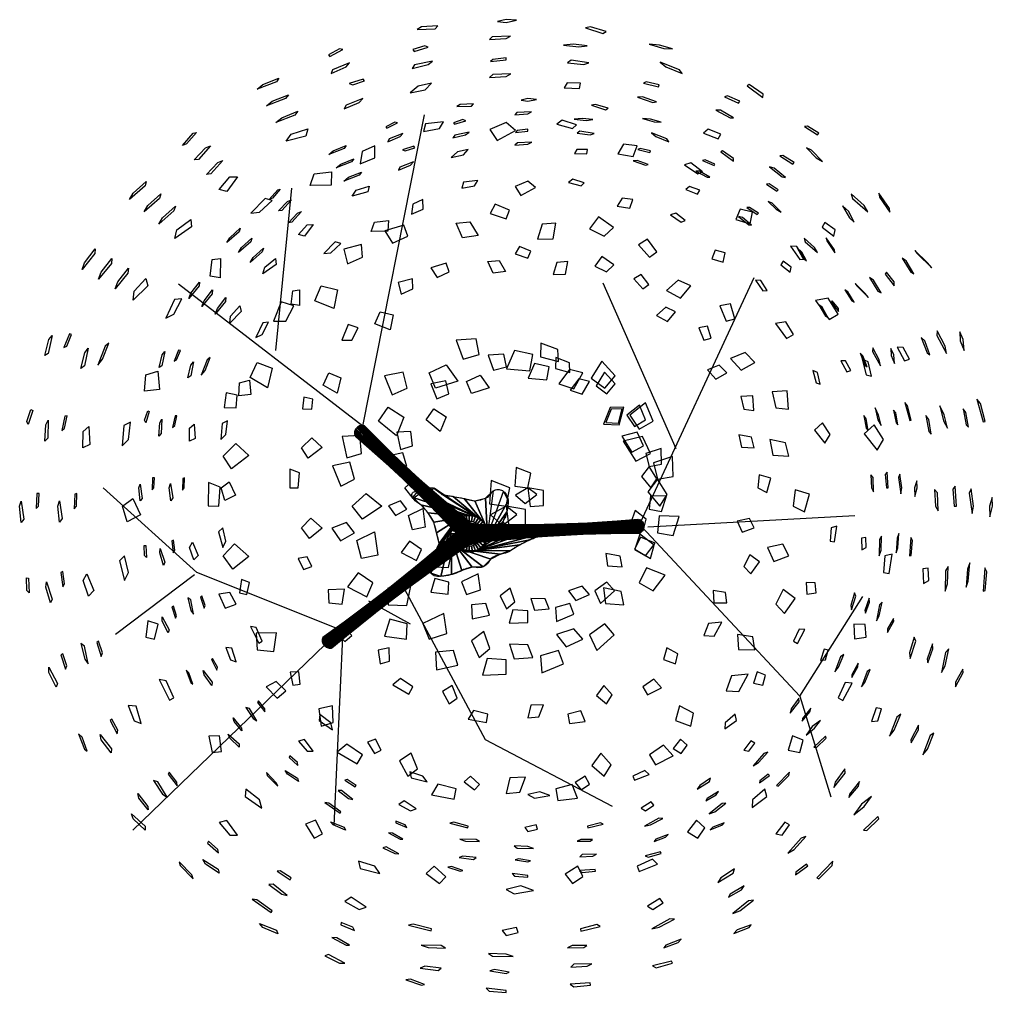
# Model space of a CAD drawing. Extents: x 10.713 to 10.983, y 6.849 to 7.119.
import ezdxf

# ---------------------------------------------------------------- set-up
doc = ezdxf.new("R2010")
doc.units = 0
doc.layers.get('0').update_dxf_attribs({"linetype": 'CONTINUOUS'})
doc.layers.add('3_11_1_ARBUSTOS_REALISTAS_1', color=3, linetype='CONTINUOUS')

# ---------------------------------------------------------------- blocks, each defined once
blk = doc.blocks.new('ARBOL3D-3')
at = {"layer": '3_11_1_ARBUSTOS_REALISTAS_1', "color": 3, "linetype": 'CONTINUOUS'}
for points in [[(0, 894.188567, -1550.773873), (19.725714, 898.41775, -1571.979205), (0, 899.99998, -1599.999964), (-15.971663, 896.283585, -1580.356197)], [(-130.767477, 882.776944, -1551.019933), (-125.840519, 888.25536, -1593.77407), (-156.283357, 886.326958, -1599.999964), (-164.550541, 881.661805, -1566.610023)], [(179.046263, 874.264091, -1551.019933), (185.549818, 877.727, -1593.77407), (156.283356, 886.326958, -1599.999964), (146.919168, 884.770692, -1566.610023)], [(-25.51588, 868.133328, -1348.980002), (-30.442838, 862.654912, -1306.225865), (0, 864.583314, -1299.999971), (8.267184, 869.248467, -1333.389912)], [(-169.809342, 840.791002, -1255.770393), (-143.807076, 849.048815, -1266.36976), (-150.133317, 851.44835, -1299.999971), (-172.175931, 844.226471, -1289.194843)], [(106.578948, 852.467759, -1276.357671), (134.814911, 849.174903, -1269.390363), (150.133317, 851.44835, -1299.999971), (125.081994, 854.16577, -1304.453063)], [(264.753425, 854.470336, -1577.067401), (291.860035, 846.302725, -1569.639233), (307.818122, 845.72334, -1599.999964), (283.705832, 852.776171, -1604.86188)], [(-326.020287, 831.542781, -1556.130003), (-301.669955, 844.215287, -1566.285041), (-307.818122, 845.72334, -1599.999964), (-328.449111, 834.749864, -1589.572677)], [(-28.502815, 821.961598, -960.091853), (0, 825.144787, -965.93246), (0, 829.166646, -999.999964), (-24.510908, 826.227135, -993.265138)], [(-320.896169, 807.051538, -1348.980002), (-323.652266, 800.218392, -1306.225865), (-295.704909, 812.44256, -1299.999971), (-289.531873, 819.653913, -1333.389912)], [(-168.957434, 815.890386, -1049.3815), (-173.540788, 809.468103, -1006.720612), (-143.983277, 816.569741, -999.999964), (-136.117098, 822.725226, -1033.244985)], [(120.282892, 824.473021, -1049.3815), (113.779398, 820.005648, -1006.720612), (143.983277, 816.569741, -999.999964), (153.480367, 819.663613, -1033.244985)], [(320.896169, 807.051538, -1348.980002), (285.439587, 820.882708, -1328.153726), (295.704908, 812.44256, -1299.999971), (325.583808, 800.158065, -1312.701966)], [(-24.299261, 798.210242, -755.788724), (-30.286746, 792.656203, -713.179959), (0, 794.482741, -706.206895), (9.095195, 799.194068, -739.374333)], [(-424.80873, 784.813869, -1551.019933), (-460.265311, 770.982699, -1571.846209), (-449.99999, 779.422846, -1599.999964), (-420.12109, 791.707342, -1587.297969)], [(-263.91567, 789.819126, -1044.229541), (-289.917936, 781.561314, -1033.630175), (-283.591695, 779.161778, -999.999964), (-261.549081, 786.383658, -1010.805092)], [(-177.374089, 764.236431, -682.265947), (-149.272371, 769.882468, -676.343823), (-137.96048, 782.412763, -706.206895), (-162.694995, 776.927705, -709.798705)], [(107.415758, 773.371815, -668.229773), (136.204824, 772.455944, -673.426571), (137.96048, 782.412763, -706.206895), (113.115173, 782.699939, -700.090403)], [(254.343538, 782.139785, -960.091853), (282.216138, 775.382468, -965.93246), (283.591695, 779.161778, -999.999964), (259.553604, 784.782766, -993.265138)], [(475.384046, 755.481588, -1557.044499), (475.502428, 761.565846, -1599.999964), (449.99999, 779.422846, -1599.999964), (446.288175, 777.078123, -1565.565637)], [(-407.814882, 753.756864, -1250.618434), (-442.986406, 740.138351, -1272.059149), (-432.291657, 748.751113, -1299.999971), (-402.580363, 760.889618, -1286.775224)], [(252.419384, 757.150608, -750.615869), (243.305123, 756.208288, -722.81842), (271.729101, 746.569569, -706.206895), (278.138307, 747.864351, -730.94611)], [(404.004971, 756.762767, -1260.091859), (430.280727, 745.268082, -1265.932466), (432.291656, 748.751113, -1299.999971), (409.594833, 758.460877, -1293.265145)], [(-295.837817, 741.761437, -755.788724), (-299.56462, 734.494508, -713.179959), (-271.729101, 746.569569, -706.206895), (-264.793782, 754.107508, -739.374333)], [(-390.474607, 722.887511, -950.418134), (-425.496656, 709.379201, -972.17097), (-414.583323, 718.079379, -999.999964), (-384.960851, 730.14194, -986.509152)], [(397.056849, 731.991524, -1044.229541), (388.12656, 732.539564, -1016.3619), (414.583322, 718.079379, -999.999964), (420.933195, 718.334855, -1024.786998)], [(-149.078146, 706.894251, -478.163), (-152.900039, 692.867717, -437.286924), (-123.166571, 698.512336, -429.985828), (-115.885845, 710.556962, -461.71777)], [(-16.570396, 675.916225, -389.065762), (17.339102, 694.34364, -408.884453), (0, 709.288015, -429.985828), (-29.641962, 696.635578, -417.091329)], [(103.925663, 713.504697, -473.136692), (94.11996, 706.163836, -446.554446), (123.166571, 698.512336, -429.985828), (130.139088, 705.209647, -453.677877)], [(552.043097, 702.241854, -1560.091853), (575.923635, 686.359062, -1565.93246), (578.508836, 689.439984, -1599.999964), (557.84291, 702.943496, -1593.265138)], [(-590.763238, 669.88911, -1556.130003), (-598.653008, 666.656181, -1584.129209), (-578.508836, 689.439984, -1599.999964), (-572.736488, 691.075029, -1575.124478)], [(-370.267947, 684.287159, -658.029722), (-406.609985, 674.684477, -679.691877), (-397.241371, 688.042237, -706.206895), (-366.77984, 697.634502, -692.602419)], [(365.446534, 689.993435, -668.229773), (392.186161, 679.286357, -673.426571), (397.24137, 688.042237, -706.206895), (373.992639, 696.809689, -700.090403)], [(-568.818859, 641.020666, -1250.618434), (-576.672396, 640.262507, -1293.279322), (-555.743442, 662.309243, -1299.999971), (-546.479546, 666.043812, -1266.75495)], [(-269.551113, 632.914566, -405.464696), (-242.582367, 644.185138, -403.942604), (-242.590789, 666.512713, -429.985828), (-265.782055, 655.698448, -429.985828)], [(206.723453, 651.420326, -399.281843), (235.374191, 646.685277, -402.938394), (242.590788, 666.512713, -429.985828), (217.589972, 669.588089, -425.481999)], [(506.512307, 647.980371, -960.091853), (530.392845, 632.097579, -965.93246), (532.978046, 635.178501, -999.999964), (512.312121, 648.682014, -993.265138)], [(585.626368, 637.556089, -1330.842678), (565.134428, 658.366448, -1332.757167), (555.743441, 662.309243, -1299.999971), (573.837407, 644.215278, -1299.999971)], [(-545.741879, 614.168197, -950.418134), (-553.8452, 613.151584, -993.0269), (-532.978046, 635.178501, -999.999964), (-523.522681, 639.117443, -966.832525)], [(341.691157, 634.930428, -473.136692), (329.966088, 631.386023, -446.554446), (354.644007, 614.261439, -429.985828), (363.486645, 618.170111, -453.677877)], [(-323.607729, 593.64582, -389.065762), (-362.187923, 592.64968, -408.884453), (-354.644007, 614.261439, -429.985828), (-322.647097, 618.125089, -417.091329)], [(496.157391, 625.156325, -750.615869), (487.270495, 627.388095, -722.81842), (510.683661, 608.609089, -706.206895), (517.149187, 607.633708, -730.94611)], [(-667.611781, 592.190658, -1551.019933), (-696.19953, 567.066745, -1571.846209), (-689.439984, 578.508836, -1599.999964), (-665.564547, 600.271672, -1587.297969)], [(-516.380497, 581.97805, -658.029722), (-530.438779, 585.68146, -698.905799), (-510.683662, 608.609089, -706.206895), (-496.612347, 608.89207, -674.474952)], [(-641.020666, 568.818859, -1250.618434), (-669.413281, 543.992273, -1272.059149), (-662.309243, 555.743442, -1299.999971), (-638.541373, 577.311766, -1286.775224)], [(641.020666, 568.818859, -1250.618434), (669.413281, 543.992273, -1272.059149), (662.309243, 555.743442, -1299.999971), (638.541372, 577.311766, -1286.775224)], [(709.91962, 543.434791, -1571.585595), (709.115997, 550.408576, -1599.999964), (689.439983, 578.508836, -1599.999964), (691.119961, 571.099448, -1575.565115)], [(-445.686828, 568.583351, -478.163), (-472.174014, 541.911564, -456.500845), (-455.921547, 543.346142, -429.985828), (-432.383637, 564.930469, -443.590304)], [(-19.8065, 558.349865, -238.723439), (-29.292932, 540.807774, -217.300589), (0, 531.49106, -202.07255), (6.685581, 547.044579, -221.260417)], [(-614.168196, 545.741879, -950.418134), (-642.458043, 521.069973, -972.17097), (-635.178501, 532.978046, -999.999964), (-611.468122, 554.444627, -986.509152)], [(425.339212, 529.988985, -393.334938), (451.381491, 521.670757, -403.787817), (455.921547, 543.346142, -429.985828), (433.29839, 549.409983, -419.680209)], [(633.529933, 545.177452, -1048.014933), (622.75192, 555.399095, -1022.795728), (635.178501, 532.978046, -999.999964), (643.822466, 525.314846, -1022.832844)], [(-581.97805, 516.380498, -658.029722), (-612.844084, 494.927219, -679.691877), (-608.609089, 510.683662, -706.206895), (-583.265361, 530.1159, -692.602419)], [(-51.493748, 500.355371, -185.928519), (-80.444226, 496.169502, -184.926417), (-92.292454, 523.416516, -202.07255), (-66.801095, 525.646721, -202.07255)], [(58.018515, 493.629714, -182.197338), (87.198539, 494.527493, -184.289227), (92.292454, 523.416516, -202.07255), (66.943165, 521.192528, -199.379856)], [(171.256944, 535.180443, -242.992616), (154.723193, 512.819668, -209.693442), (181.780648, 499.438227, -202.07255), (198.872033, 515.465422, -227.685276)], [(584.756456, 515.786149, -663.05603), (606.180943, 499.118234, -674.002622), (608.609088, 510.683662, -706.206895), (590.063131, 524.435911, -695.174838)], [(-224.287821, 508.900756, -236.223787), (-209.996483, 486.280967, -202.07255), (-181.780649, 499.438227, -202.07255), (-189.235246, 519.436941, -229.449157)], [(262.022, 493.448417, -238.723439), (245.035463, 482.999737, -217.300589), (265.745529, 460.28476, -202.07255), (279.312172, 470.411712, -221.260417)], [(-760.302086, 467.264383, -1551.019933), (-784.092801, 437.557947, -1571.846209), (-779.422846, 449.99999, -1599.999964), (-759.689208, 475.578125, -1587.297969)], [(-299.890163, 475.197788, -242.992616), (-293.388505, 448.158971, -209.693442), (-265.74553, 460.28476, -202.07255), (-267.036944, 483.679603, -227.685276)], [(538.243655, 479.774179, -473.136692), (526.013436, 480.453738, -446.554446), (543.346142, 455.921548, -429.985828), (552.992348, 456.570138, -453.677877)], [(760.302085, 467.264383, -1551.019933), (787.457143, 440.342531, -1571.514347), (779.422846, 449.99999, -1599.999964), (756.515102, 472.950996, -1587.611066)], [(-730.05648, 448.865152, -1250.618434), (-753.706656, 419.485412, -1272.059149), (-748.751113, 432.291657, -1299.999971), (-729.089631, 457.659557, -1286.775224)], [(-528.433113, 421.776915, -389.065762), (-547.10886, 425.075518, -428.085499), (-543.346142, 455.921548, -429.985828), (-527.841478, 457.652071, -398.976009)], [(740.077856, 453.673464, -1343.869932), (732.869342, 458.227322, -1315.870725), (748.751113, 432.291657, -1299.999971), (754.151843, 429.679094, -1324.875457)], [(-699.604684, 430.801645, -950.418134), (-723.180513, 401.592081, -972.17097), (-718.079379, 414.583323, -999.999964), (-698.456847, 439.841043, -986.509152)], [(701.532142, 429.109593, -955.59099), (718.155247, 407.589021, -966.416573), (718.079378, 414.583323, -999.999964), (703.788205, 432.738342, -989.002655)], [(-662.805028, 407.47609, -658.029722), (-689.476815, 380.988904, -679.691877), (-688.042236, 397.241371, -706.206895), (-666.457909, 420.779281, -692.602419)], [(297.060364, 398.486615, -182.197338), (322.779897, 384.674102, -184.289227), (341.635867, 407.145773, -202.07255), (318.570745, 417.894387, -199.379856)], [(680.051495, 417.758963, -750.615869), (672.463855, 422.895638, -722.81842), (688.042236, 397.241371, -706.206895), (693.784243, 394.113473, -730.94611)], [(-318.550871, 365.317736, -174.140411), (-353.758011, 379.281538, -195.298713), (-341.635868, 407.145773, -202.07255), (-311.693581, 399.903872, -186.072159)], [(-613.275583, 381.859706, -478.163), (-629.043107, 347.737274, -456.500845), (-614.261439, 354.644007, -429.985828), (-599.525313, 382.97708, -443.590304)], [(572.263503, 380.220627, -404.594567), (597.677688, 345.069375, -405.438884), (614.261439, 354.644007, -429.985828), (596.240714, 384.180189, -432.790401)], [(-415.903086, 377.851387, -242.992616), (-430.034355, 341.938563, -223.173925), (-407.145773, 341.635868, -202.07255), (-392.571542, 370.381683, -214.967049)], [(414.989438, 374.073034, -238.723439), (395.453656, 370.064224, -217.300589), (407.145772, 341.635868, -202.07255), (423.357868, 346.512025, -221.260417)], [(796.909897, 315.272904, -1250.618434), (815.099035, 282.232699, -1272.059149), (812.442559, 295.704909, -1299.999971), (797.484869, 324.101595, -1286.775224)], [(-846.658044, 282.073433, -1551.019933), (-852.908788, 278.172644, -1593.77407), (-845.72334, 307.818123, -1599.999964), (-839.69348, 315.149614, -1566.610023)], [(-807.613981, 318.267974, -1343.869932), (-818.121687, 292.908179, -1333.714893), (-812.44256, 295.704909, -1299.999971), (-803.691921, 317.372423, -1310.427258)], [(-92.280901, 306.73835, -74.706867), (-79.440855, 271.927474, -52.222643), (-49.368948, 279.985217, -52.222643), (-55.396909, 309.033409, -70.246639)], [(774.678275, 305.514816, -1044.229541), (768.189549, 311.674919, -1016.3619), (779.161778, 283.591695, -999.999964), (784.190279, 279.705782, -1024.786998)], [(840.262397, 305.830502, -1550.773873), (847.784305, 287.576586, -1572.381079), (845.72334, 307.818123, -1599.999964), (839.358481, 322.498192, -1580.030805)], [(-779.710429, 259.014321, -950.418134), (-786.219805, 254.082248, -993.0269), (-779.161778, 283.591695, -999.999964), (-772.942663, 291.730601, -966.832525)], [(-741.761437, 295.837817, -755.788724), (-755.269747, 260.815769, -734.035888), (-746.569569, 271.729101, -706.206895), (-734.507008, 301.351573, -719.697706)], [(64.465142, 301.242879, -67.095606), (64.102644, 276.037335, -52.222643), (97.237845, 267.158785, -52.222643), (95.884217, 289.280445, -65.012602)], [(723.467517, 293.661132, -668.229773), (737.068882, 268.271134, -673.426571), (746.569568, 271.729101, -706.206895), (734.395617, 293.389356, -700.090403)], [(0.861757, 253.931672, -46.65745), (44.051764, 249.829969, -46.598108), (49.368948, 279.985217, -52.222643), (15.500721, 287.550066, -53.067921)], [(415.435881, 272.854303, -182.197338), (434.880178, 251.078189, -184.289227), (460.284759, 265.74553, -202.07255), (442.286876, 283.73466, -199.379856)], [(669.876024, 266.750084, -473.136692), (658.615801, 271.571642, -446.554446), (666.512713, 242.590789, -429.985828), (675.799013, 239.901067, -453.677877)], [(-441.389649, 218.839873, -179.588326), (-473.442019, 237.529695, -202.07255), (-460.284759, 265.74553, -202.07255), (-432.724619, 254.764982, -184.048554)], [(-89.318135, 231.140821, -45.586475), (-130.60681, 217.857209, -46.584067), (-142.15222, 246.214868, -52.222643), (-110.691482, 260.885251, -52.222643)], [(97.431535, 225.969618, -45.354547), (125.282414, 216.995507, -46.025161), (142.15222, 246.214868, -52.222643), (117.354076, 252.463578, -51.334469)], [(177.007359, 267.82563, -75.16121), (157.645858, 236.20145, -52.639049), (182.747371, 217.789837, -52.222643), (201.828157, 240.529432, -70.217993)], [(-640.820898, 215.605885, -389.065762), (-668.452773, 212.467625, -422.364936), (-666.512713, 242.590789, -429.985828), (-644.087062, 249.378764, -404.373101)], [(-224.575409, 240.874834, -80.154783), (-210.611607, 205.667694, -58.99648), (-182.747372, 217.789837, -52.222643), (-189.989273, 247.732124, -68.223034)], [(-517.903026, 209.578923, -238.723439), (-521.572687, 182.48784, -228.270561), (-499.438227, 181.780649, -202.07255), (-497.394979, 205.113084, -212.378169)], [(520.053846, 212.816927, -242.992616), (492.296808, 211.109286, -209.693442), (499.438226, 181.780649, -202.07255), (522.701901, 178.989971, -227.685276)], [(-202.750657, 130.068919, -44.379823), (-235.646837, 157.244933, -52.222643), (-217.789837, 182.747372, -52.222643), (-188.886728, 164.579219, -45.935615)], [(180.443408, 151.409998, -43.267546), (209.452663, 149.907778, -46.853954), (217.789836, 182.747372, -52.222643), (192.424396, 182.388701, -48.868695)], [(257.93427, 191.133686, -75.16121), (228.924303, 168.0387, -52.639049), (246.214867, 142.152221, -52.222643), (271.922341, 156.994437, -70.217993)], [(802.642203, 185.054713, -975.997018), (809.247006, 157.346798, -969.266203), (816.56974, 143.983277, -999.999964), (810.521924, 168.482256, -1004.243445)], [(871.196763, 197.369389, -1566.151458), (882.732366, 155.649533, -1569.081943), (886.326958, 156.283357, -1599.999964), (877.589497, 189.817077, -1602.035791)], [(-875.522606, 176.671417, -1556.130003), (-883.774198, 150.490465, -1566.285041), (-886.326958, 156.283357, -1599.999964), (-879.102727, 178.506438, -1589.572677)], [(-815.961263, 166.351889, -1044.229541), (-821.810921, 139.70436, -1033.630175), (-816.569741, 143.983277, -999.999964), (-811.802765, 166.683681, -1010.805092)], [(781.921352, 159.973705, -750.615869), (776.548149, 167.395726, -722.81842), (782.412762, 137.96048, -706.206895), (786.73868, 133.057336, -730.94611)], [(850.611163, 173.192072, -1343.869932), (845.394887, 179.936755, -1315.870725), (851.44835, 150.133317, -1299.999971), (855.629827, 145.831152, -1324.875457)], [(-847.780668, 125.420605, -1250.618434), (-853.309491, 119.791665, -1293.279322), (-851.44835, 150.133317, -1299.999971), (-846.752329, 158.94888, -1266.75495)], [(-769.65869, 113.898066, -658.029722), (-782.808465, 107.698553, -698.905799), (-782.412763, 137.96048, -706.206895), (-771.815407, 147.222123, -674.474952)], [(-706.894251, 149.078146, -478.163), (-710.040318, 111.620737, -456.500845), (-698.512336, 123.166571, -429.985828), (-694.355388, 154.831003, -443.590304)], [(662.770119, 133.690276, -389.065762), (686.805902, 103.495826, -408.884453), (698.512335, 123.166571, -429.985828), (680.904845, 150.161133, -417.091329)], [(-303.157617, 128.64781, -80.154783), (-294.287739, 88.955028, -65.054697), (-267.158785, 97.237846, -52.222643), (-270.421534, 130.231433, -62.50738)], [(216.996116, 119.651551, -45.586475), (240.086536, 82.935865, -46.584067), (267.158784, 97.237846, -52.222643), (252.488401, 128.698584, -52.222643)], [(-475.649875, 93.214279, -174.140411), (-507.958624, 68.509292, -189.240496), (-523.416516, 92.292454, -202.07255), (-499.709236, 115.469754, -191.787813)], [(487.792148, 122.743321, -185.928519), (493.760365, 94.107119, -184.926417), (523.416515, 92.292454, -202.07255), (516.793664, 117.009271, -202.07255)], [(307.7505, 91.388198, -75.16121), (272.591099, 79.608003, -52.639049), (279.985217, 49.368948, -52.222643), (309.218677, 54.523596, -70.217993)], [(-320.891429, 74.050593, -80.154783), (-305.263726, 36.501072, -65.054697), (-279.985217, 49.368948, -52.222643), (-288.927674, 81.294719, -62.50738)], [(-550.244409, 43.312655, -230.96947), (-550.632056, 0.148042, -226.625497), (-531.491059, 0, -202.07255), (-528.465615, 34.58099, -202.07255)], [(-27.215538, 47.138695, -9.998207), (-30.58563, 4.31929, -3.887133), (0, 0), (7.039408, 33.712669, -4.347513)], [(279.984309, 49.379318, -52.222643), (262.465253, 26.20934, -48.632293), (284.30444, 0, -52.222643), (298.272273, 21.242218, -55.129705)], [(830.887764, 36.459715, -1041.598439), (826.315304, 30.978854, -998.80525), (829.166645, 0, -999.999964), (833.236455, 0, -1034.473647)], [(-867.762956, 22.853817, -1343.869932), (-868.96341, -4.570442, -1333.714893), (-864.583314, 0, -1299.999971), (-863.771129, 23.353699, -1310.427258)], [(-797.821353, 21.764127, -750.615869), (-798.920473, -5.406713, -739.790286), (-794.482741, 0, -706.206895), (-793.760594, 23.093741, -717.204204)], [(-229.873365, 0, -42.224436), (-265.271011, -24.328288, -48.33551), (-284.304441, 0, -52.222643), (-258.628117, 22.952641, -47.87513)], [(561.478437, 22.113605, -242.992616), (534.811306, 30.002414, -209.693442), (531.491059, 0, -202.07255), (552.397294, -10.579024, -227.685276)], [(798.210241, 24.299261, -755.788724), (792.656202, 30.286746, -713.179959), (794.48274, 0, -706.206895), (799.194067, -9.095195, -739.374333)], [(856.680033, 23.700385, -1250.618434), (862.471817, -13.568305, -1272.059149), (864.583313, 0, -1299.999971), (860.23992, 31.799988, -1286.775224)], [(-892.073112, -24.511782, -1551.019933), (-896.612742, -30.315205, -1593.77407), (-899.99998, 0, -1599.999964), (-896.841283, 8.951683, -1566.610023)], [(-821.276252, -23.282826, -950.418134), (-825.706196, -30.143797, -993.0269), (-829.166645, 0, -999.999964), (-826.106258, 9.775133, -966.832525)], [(-675.916225, -16.570396, -389.065762), (-700.808345, -28.970054, -422.364936), (-709.288014, 0, -429.985828), (-690.53642, 14.048635, -404.373101)], [(-28.691001, -16.564757, -6.085416), (-6.667921, -35.799366, -4.793279), (20.293758, -15.521593, 1.423628), (0, 0)], [(0, 0), (5.566325, -42.918308, -3.039575), (36.175707, -41.029813, -8.401118), (36.054797, -6.357433, -6.724915)], [(894.188566, 0, -1550.773873), (895.01364, -19.725713, -1572.381079), (899.99998, 0, -1599.999964), (899.039849, 15.971663, -1580.030805)], [(-321.975035, -41.126622, -77.240632), (-306.075297, -64.2146, -68.826394), (-279.985217, -49.368948, -52.222643), (-294.969421, -30.260646, -60.292937)], [(320.447479, -19.380055, -75.16121), (283.379385, -18.424593, -52.639049), (279.985217, -49.368948, -52.222643), (309.218677, -54.523595, -70.217993)], [(-243.139204, -47.824009, -45.586475), (-237.227103, -90.792092, -46.584067), (-267.158785, -97.237845, -52.222643), (-276.143192, -63.707581, -52.222643)], [(247.658078, -52.01626, -46.591374), (238.268102, -79.735603, -46.241826), (267.158784, -97.237845, -52.222643), (273.781635, -72.521028, -52.222643)], [(-475.649875, -93.214278, -174.140411), (-505.346452, -116.722655, -195.298713), (-523.416516, -92.292453, -202.07255), (-502.173702, -69.982623, -186.072159)], [(483.495882, -76.883892, -177.054561), (495.144882, -102.382073, -185.4688), (523.416515, -92.292453, -202.07255), (511.978077, -70.872471, -194.002257)], [(714.025312, -88.869475, -470.553832), (701.0139, -92.142172, -429.296144), (698.512335, -123.166571, -429.985828), (708.587867, -124.943159, -463.156983)], [(-715.25104, -101.68444, -478.163), (-705.396188, -137.958909, -456.500845), (-698.512336, -123.166571, -429.985828), (-705.435956, -91.989979, -443.590304)], [(857.754544, -105.308938, -1320.198672), (853.619301, -116.524169, -1293.482119), (851.44835, -150.133316, -1299.999971), (855.11355, -138.799635, -1322.647204)], [(-823.648474, -122.755545, -1044.229541), (-820.031363, -149.796733, -1033.630175), (-816.569741, -143.983277, -999.999964), (-819.854244, -121.021473, -1010.805092)], [(-762.198024, -156.209603, -658.029722), (-772.434412, -166.532728, -698.905799), (-782.412763, -137.96048, -706.206895), (-775.622174, -125.632873, -674.474952)], [(-293.415899, -149.53899, -80.154783), (-257.308017, -168.258297, -65.054697), (-246.214868, -142.15222, -52.222643), (-273.586677, -123.443761, -62.50738)], [(294.493762, -127.810787, -75.16121), (259.987934, -114.234912, -52.639049), (246.214867, -142.15222, -52.222643), (271.922341, -156.994436, -70.217993)], [(770.989317, -116.408488, -663.05603), (771.992349, -143.534526, -674.002622), (782.412762, -137.96048, -706.206895), (781.026484, -114.913677, -695.174838)], [(812.84224, -119.684016, -950.418134), (812.126827, -157.214091, -972.17097), (816.56974, -143.983277, -999.999964), (817.773358, -112.02162, -986.509152)], [(885.686765, -114.555397, -1563.653386), (882.576231, -157.481789, -1569.11724), (886.326958, -156.283356, -1599.999964), (889.352402, -121.702366, -1599.999964)], [(-883.147315, -133.42954, -1556.130003), (-881.946862, -160.853798, -1566.285041), (-886.326958, -156.283356, -1599.999964), (-887.139143, -132.929658, -1589.572677)], [(-839.549611, -172.101248, -1250.618434), (-842.819794, -179.281691, -1293.279322), (-851.44835, -150.133316, -1299.999971), (-850.050634, -140.243263, -1266.75495)], [(-531.137196, -162.943974, -235.198606), (-519.265663, -188.997245, -229.119984), (-499.438227, -181.780648, -202.07255), (-510.64363, -159.738921, -208.659232)], [(-176.093214, -147.75975, -42.224436), (-218.740871, -151.787059, -49.091919), (-217.789837, -182.747371, -52.222643), (-183.467376, -183.909951, -47.161491)], [(180.443408, -151.409997, -43.267546), (183.914801, -180.166716, -47.469495), (217.789836, -182.747371, -52.222643), (213.102081, -157.888417, -48.370299)], [(535.180442, -171.256944, -242.992616), (512.819667, -154.723193, -209.693442), (499.438226, -181.780648, -202.07255), (515.465422, -198.872033, -227.685276)], [(-643.501316, -218.42121, -393.334938), (-662.424205, -212.125051, -414.757789), (-666.512713, -242.590788, -429.985828), (-650.034548, -246.473959, -410.797961)], [(-224.575409, -240.874833, -80.154783), (-184.242718, -246.115605, -65.054697), (-182.747372, -217.789836, -52.222643), (-214.867129, -209.571346, -62.50738)], [(-114.936682, -199.076173, -42.224436), (-153.63495, -217.446963, -49.091919), (-142.15222, -246.214867, -52.222643), (-109.502031, -235.568362, -47.161491)], [(-40.9032, -231.973573, -43.267546), (-64.071553, -249.358248, -47.469495), (-49.368948, -279.985217, -52.222643), (-30.18434, -263.496025, -48.370299)], [(93.576298, -237.821657, -47.03474), (111.062161, -260.7124, -52.222643), (142.15222, -246.214867, -52.222643), (125.552736, -227.258682, -47.761322)], [(167.973525, -267.401356, -71.796522), (199.860139, -238.184039, -68.361928), (182.747371, -217.789836, -52.222643), (154.759111, -238.318838, -52.686937)], [(643.501316, -218.42121, -393.334938), (644.591722, -245.737949, -403.787817), (666.512713, -242.590788, -429.985828), (664.473284, -219.258018, -419.680209)], [(-757.150608, -252.419384, -750.615869), (-748.890468, -278.327543, -739.790286), (-746.569569, -271.7291, -706.206895), (-753.789497, -249.781093, -717.204204)], [(-424.285927, -234.335565, -174.140411), (-462.145718, -235.415696, -195.298713), (-460.284759, -265.745529, -202.07255), (-429.671337, -269.181233, -186.072159)], [(428.041673, -237.612556, -177.054561), (430.267261, -265.557202, -185.4688), (460.284759, -265.745529, -202.07255), (456.862208, -241.705153, -194.002257)], [(758.38311, -250.170145, -755.788724), (755.211861, -242.644156, -713.179959), (746.569568, -271.7291, -706.206895), (747.886028, -281.887157, -739.374333)], [(-779.710429, -259.014321, -950.418134), (-786.219805, -254.082247, -993.0269), (-779.161778, -283.591694, -999.999964), (-772.942663, -291.7306, -966.832525)], [(-128.647809, -303.157616, -80.154783), (-88.955028, -294.287738, -65.054697), (-97.237846, -267.158784, -52.222643), (-130.231433, -270.421533, -62.50738)], [(6.593159, -255.484235, -47.03474), (15.195401, -282.975015, -52.222643), (49.368948, -279.985217, -52.222643), (40.253933, -256.494872, -47.761322)], [(66.386832, -308.72541, -71.796522), (106.343359, -292.175977, -68.361928), (97.237845, -267.158784, -52.222643), (63.916152, -276.877187, -52.686937)], [(789.819126, -263.915669, -1044.229541), (788.808111, -255.025885, -1016.3619), (779.161778, -283.591694, -999.999964), (780.516016, -289.800735, -1024.786998)], [(813.121914, -270.730751, -1250.618434), (805.817768, -307.73277, -1272.059149), (812.442559, -295.704908, -1299.999971), (819.237341, -264.337167, -1286.775224)], [(-823.246912, -275.316848, -1343.869932), (-814.99532, -301.4978, -1333.714893), (-812.44256, -295.704908, -1299.999971), (-819.666791, -273.481827, -1310.427258)], [(-43.207093, -312.812624, -71.796522), (0, -310.927181, -68.361928), (0, -284.30444, -52.222643), (-34.636039, -282.040061, -52.686937)], [(-829.890997, -328.140514, -1551.019933), (-832.171966, -335.146593, -1593.77407), (-845.72334, -307.818122, -1599.999964), (-845.816791, -298.325954, -1566.610023)], [(831.54278, -326.020286, -1556.130003), (831.203281, -334.539971, -1584.129209), (845.72334, -307.818122, -1599.999964), (845.285521, -301.834671, -1575.124478)], [(-641.642429, -320.683512, -464.03979), (-622.207852, -359.231871, -459.735665), (-614.261439, -354.644007, -429.985828), (-628.71374, -323.091862, -429.216828)], [(448.243135, -310.795723, -222.629749), (417.342231, -313.879065, -192.334018), (407.145772, -341.635867, -202.07255), (430.470693, -343.100816, -227.739653)], [(-443.375582, -334.776869, -235.198606), (-423.309247, -355.198633, -229.119984), (-407.145773, -341.635867, -202.07255), (-425.214122, -324.755892, -208.659232)], [(640.569166, -327.721029, -470.553832), (627.22311, -326.346193, -429.296144), (614.261439, -354.644007, -429.985828), (623.121713, -359.759488, -463.156983)], [(-684.287159, -370.267946, -658.029722), (-698.764264, -368.939798, -698.905799), (-688.042236, -397.24137, -706.206895), (-674.916311, -402.319958, -674.474952)], [(-320.959321, -369.68164, -177.054561), (-346.408231, -375.244084, -190.398776), (-341.635868, -407.145772, -202.07255), (-319.991013, -400.759005, -190.010517)], [(320.95932, -369.68164, -177.054561), (313.493058, -396.702213, -185.4688), (341.635867, -407.145772, -202.07255), (346.642014, -383.384627, -194.002257)], [(684.678924, -373.082075, -663.05603), (676.343814, -398.915269, -674.002622), (688.042236, -397.24137, -706.206895), (694.622032, -375.110324, -695.174838)], [(-731.991524, -397.056849, -1044.229541), (-719.34392, -421.230128, -1033.630175), (-718.079379, -414.583322, -999.999964), (-729.019202, -394.129651, -1010.805092)], [(722.88751, -390.474606, -950.418134), (709.3792, -425.496655, -972.17097), (718.079378, -414.583322, -999.999964), (730.141939, -384.960851, -986.509152)], [(762.931672, -414.089492, -1343.869932), (763.271172, -405.569807, -1315.870725), (748.751113, -432.291656, -1299.999971), (749.188932, -438.275107, -1324.875457)], [(-784.251425, -427.436925, -1556.130003), (-790.559656, -421.700505, -1584.129209), (-779.422846, -449.99999, -1599.999964), (-774.557832, -453.510689, -1575.124478)], [(-730.05648, -448.865151, -1250.618434), (-730.673592, -456.731029, -1293.279322), (-748.751113, -432.291656, -1299.999971), (-750.820287, -422.519999, -1266.75495)], [(-529.988985, -425.339212, -393.334938), (-549.924097, -425.894766, -414.757789), (-543.346142, -455.921547, -429.985828), (-526.533609, -453.93467, -410.797961)], [(529.988984, -425.339212, -393.334938), (521.670756, -451.38149, -403.787817), (543.346142, -455.921547, -429.985828), (549.409983, -433.29839, -419.680209)], [(784.813868, -424.808729, -1551.019933), (770.982698, -460.265311, -1571.846209), (779.422846, -449.99999, -1599.999964), (791.707341, -420.12109, -1587.297969)], [(-312.558283, -455.068886, -231.125381), (-275.320163, -476.868509, -226.619494), (-265.74553, -460.284759, -202.07255), (-294.238736, -440.457547, -202.203196)], [(309.138625, -462.423182, -236.35334), (291.299907, -442.502552, -202.189721), (265.745529, -460.284759, -202.07255), (276.421273, -478.775689, -229.442464)], [(-175.164538, -457.161662, -177.054561), (-197.176223, -471.092689, -190.398776), (-181.780649, -499.438226, -202.07255), (-163.625541, -486.033651, -190.010517)], [(175.164537, -457.161662, -177.054561), (158.906965, -479.999083, -185.4688), (181.780648, -499.438226, -202.07255), (194.611678, -478.822256, -194.002257)], [(-625.156325, -496.157391, -750.615869), (-608.533221, -517.677963, -739.790286), (-608.609089, -510.683661, -706.206895), (-622.900263, -492.528642, -717.204204)], [(36.174356, -501.695643, -185.928519), (6.936832, -502.600565, -184.926417), (0, -531.491059, -202.07255), (25.491358, -529.260854, -202.07255)], [(627.083783, -494.465339, -755.788724), (626.677824, -486.308592, -713.179959), (608.609088, -510.683661, -706.206895), (606.371895, -520.679368, -739.374333)], [(-644.100021, -510.070518, -950.418134), (-651.903702, -507.662223, -993.0269), (-635.178501, -532.978046, -999.999964), (-626.550775, -538.499052, -966.832525)], [(-138.065986, -534.526103, -231.125381), (-95.617689, -542.274861, -226.619494), (-92.292454, -523.416515, -202.07255), (-125.848615, -514.530281, -202.203196)], [(132.337242, -540.267289, -236.35334), (122.387587, -515.446819, -202.189721), (92.292454, -523.416515, -202.07255), (96.0001, -544.443625, -229.442464)], [(651.922729, -518.133658, -1044.229541), (654.013172, -509.434205, -1016.3619), (635.178501, -532.978046, -999.999964), (634.327451, -539.275812, -1024.786998)], [(-679.435141, -540.280237, -1343.869932), (-681.24891, -531.948938, -1315.870725), (-662.309243, -555.743441, -1299.999971), (-661.701395, -561.712017, -1324.875457)], [(-482.552587, -537.649306, -478.163), (-451.686552, -559.102584, -456.500845), (-455.921547, -543.346141, -429.985828), (-481.265275, -523.913903, -443.590304)], [(482.552586, -537.649306, -478.163), (478.849176, -523.591024, -437.286924), (455.921547, -543.346141, -429.985828), (455.638566, -557.417456, -461.71777)], [(657.338886, -551.572816, -1245.039916), (643.381453, -571.504218, -1280.958345), (662.309243, -555.743441, -1299.999971), (676.182377, -537.530568, -1273.907336)], [(-667.611781, -592.190658, -1551.019933), (-667.35897, -599.554355, -1593.77407), (-689.439984, -578.508835, -1599.999964), (-692.774312, -569.621077, -1566.610023)], [(661.454551, -599.349895, -1557.044499), (667.425819, -600.522999, -1599.999964), (689.439983, -578.508835, -1599.999964), (687.775431, -574.446255, -1565.565637)], [(-516.380497, -581.978049, -658.029722), (-530.438779, -585.681459, -698.905799), (-510.683662, -608.609088, -706.206895), (-496.612347, -608.892069, -674.474952)], [(-352.55216, -580.955027, -393.334938), (-371.095027, -588.295288, -414.757789), (-354.644007, -614.261438, -429.985828), (-339.524946, -606.64416, -410.797961)], [(352.552159, -580.955027, -393.334938), (335.828598, -602.581763, -403.787817), (354.644007, -614.261438, -429.985828), (368.079729, -595.07658, -419.680209)], [(515.786148, -584.756456, -663.05603), (499.118234, -606.180943, -674.002622), (510.683661, -608.609088, -706.206895), (524.435911, -590.06313, -695.174838)], [(545.741878, -614.168196, -950.418134), (521.069973, -642.458043, -972.17097), (532.978046, -635.178501, -999.999964), (554.444627, -611.468122, -986.509152)], [(-552.045593, -623.467237, -1044.229541), (-531.892985, -641.856954, -1033.630175), (-532.978046, -635.178501, -999.999964), (-550.253684, -619.699976, -1010.805092)], [(-604.767885, -658.455043, -1571.585595), (-602.765487, -665.183332, -1599.999964), (-578.508836, -689.439983, -1599.999964), (-581.449918, -682.434885, -1575.565115)], [(-532.507764, -671.489292, -1250.618434), (-530.39737, -679.091864, -1293.279322), (-555.743442, -662.309242, -1299.999971), (-561.029932, -653.834587, -1266.75495)], [(-269.564212, -670.26779, -478.163), (-233.222174, -679.870472, -456.500845), (-242.590789, -666.512713, -429.985828), (-273.052319, -656.920447, -443.590304)], [(280.049432, -662.798796, -470.553832), (270.709488, -653.166931, -429.296144), (242.590788, -666.512713, -429.985828), (246.089983, -676.126673, -463.156983)], [(535.378594, -682.381872, -1340.488773), (558.328642, -665.390165, -1334.067475), (555.743441, -662.309242, -1299.999971), (536.13755, -677.076054, -1307.23416)], [(604.840635, -657.063004, -1563.653386), (574.865275, -687.947115, -1569.11724), (578.508836, -689.439983, -1599.999964), (603.054692, -664.894126, -1599.999964)], [(-423.06866, -675.770783, -746.695697), (-399.2523, -691.525267, -740.274399), (-397.241371, -688.042236, -706.206895), (-417.823244, -674.669271, -713.441084)], [(-132.592341, -666.499092, -393.334938), (-147.506419, -679.738715, -414.757789), (-123.166571, -698.512335, -429.985828), (-111.564563, -686.183411, -410.797961)], [(132.59234, -666.499092, -393.334938), (109.480554, -681.101781, -403.787817), (123.166571, -698.512335, -429.985828), (142.353628, -685.079753, -419.680209)], [(420.148897, -679.120716, -755.788724), (422.557192, -671.317035, -713.179959), (397.24137, -688.042236, -706.206895), (391.720363, -696.669962, -739.374333)], [(-430.801645, -699.604684, -950.418134), (-438.958392, -700.010643, -993.0269), (-414.583323, -718.079378, -999.999964), (-404.587616, -720.316571, -966.832525)], [(50.865259, -711.527435, -451.674915), (27.221122, -702.711328, -416.384191), (0, -709.288014, -429.985828), (15.093145, -717.288003, -460.204949)], [(435.39483, -709.85708, -1044.229541), (440.334591, -702.397242, -1016.3619), (414.583322, -718.079378, -999.999964), (411.629635, -723.706267, -1024.786998)], [(-469.772889, -727.492164, -1334.726337), (-434.116679, -751.912144, -1330.917991), (-432.291657, -748.751113, -1299.999971), (-460.615857, -728.727043, -1298.667861)], [(-286.190727, -723.49301, -658.029722), (-298.13455, -731.781293, -698.905799), (-271.729101, -746.569568, -706.206895), (-258.409605, -742.02281, -674.474952)], [(284.68195, -725.900579, -663.05603), (261.691628, -740.332248, -674.002622), (271.729101, -746.569568, -706.206895), (290.995079, -733.845615, -695.174838)], [(448.865151, -730.05648, -1250.618434), (419.485411, -753.706656, -1272.059149), (432.291656, -748.751113, -1299.999971), (457.659557, -729.08963, -1286.775224)], [(-424.80873, -784.813868, -1551.019933), (-422.052633, -791.647014, -1593.77407), (-449.99999, -779.422846, -1599.999964), (-456.173026, -772.211492, -1566.610023)], [(-305.514816, -774.678275, -1044.229541), (-280.287905, -785.066358, -1033.630175), (-283.591695, -779.161778, -999.999964), (-305.119452, -770.525339, -1010.805092)], [(-180.452306, -775.255221, -740.933261), (-138.594304, -786.007354, -737.124915), (-137.96048, -782.412762, -706.206895), (-171.425157, -773.283738, -704.874785)], [(302.771721, -763.784037, -950.418134), (269.912016, -781.929509, -972.17097), (283.591695, -779.161778, -999.999964), (311.87311, -764.223312, -986.509152)], [(19.240907, -779.490379, -663.05603), (-7.29885, -785.188559, -674.002622), (0, -794.48274, -706.206895), (22.455946, -789.115488, -695.174838)], [(174.165159, -777.776571, -747.805369), (167.973564, -774.225318, -705.012181), (137.96048, -782.412762, -706.206895), (138.667195, -786.420742, -740.680578)], [(427.436925, -784.251424, -1556.130003), (421.700506, -790.559656, -1584.129209), (449.99999, -779.422846, -1599.999964), (453.510689, -774.557832, -1575.124478)], [(-313.231382, -798.530414, -1255.770393), (-322.161672, -797.982374, -1283.638035), (-295.704909, -812.442559, -1299.999971), (-289.355036, -812.187083, -1275.212937)], [(318.267973, -807.613981, -1343.869932), (324.004393, -801.305749, -1315.870725), (295.704908, -812.442559, -1299.999971), (292.194209, -817.307573, -1324.875457)], [(-119.684017, -812.84224, -950.418134), (-157.214092, -812.126827, -972.17097), (-143.983277, -816.56974, -999.999964), (-112.021621, -817.773358, -986.509152)], [(-24.712712, -832.834327, -1049.3815), (12.995514, -833.602174, -1027.940786), (0, -829.166645, -999.999964), (-32.071097, -827.922042, -1013.22471)], [(122.21915, -813.231129, -955.59099), (113.976839, -817.233881, -983.388438), (143.983277, -816.56974, -999.999964), (149.563119, -813.160965, -975.260748)], [(-328.140515, -829.890997, -1551.019933), (-335.146594, -832.171966, -1593.77407), (-307.818122, -845.723339, -1599.999964), (-298.325954, -845.81679, -1566.610023)], [(270.816572, -850.663491, -1559.144287), (277.854268, -853.974436, -1601.825813), (307.818122, -845.723339, -1599.999964), (306.426165, -841.898969, -1565.526281)], [(-125.621535, -859.375218, -1348.980002), (-119.818111, -854.835588, -1306.225865), (-150.133317, -851.44835, -1299.999971), (-159.085, -854.607047, -1333.389912)], [(-21.227731, -857.50458, -1255.770393), (-29.8069, -860.04393, -1283.638035), (0, -864.583313, -1299.999971), (5.87955, -862.17146, -1275.212937)], [(125.420604, -847.780667, -1250.618434), (119.791664, -853.30949, -1293.279322), (150.133317, -851.44835, -1299.999971), (158.948879, -846.752328, -1266.75495)], [(-176.671417, -875.522605, -1556.130003), (-185.120623, -876.667691, -1584.129209), (-156.283357, -886.326958, -1599.999964), (-150.466834, -884.856775, -1575.124478)], [(-36.459715, -891.986928, -1559.144287), (-30.978853, -897.505233, -1601.825813), (0, -899.999979, -1599.999964), (0, -895.93017, -1565.526281)], [(118.986094, -884.766805, -1559.144287), (125.341933, -889.249533, -1601.825813), (156.283356, -886.326958, -1599.999964), (155.576641, -882.318977, -1565.526281)]]:
    blk.add_3dface(points, dxfattribs=at)
blk = doc.blocks.new('A$C5A8854E4')
at = {"color": 10, "extrusion": (6.99446e-33, -1, -1.83772e-16)}
for p, q in [((0.07394, -0.05434, 0.18213), (0.09109, 0.03202, 0.2288)), ((0.04981, -0.03339, 0.20054), (0.05426, 0.0117, 0.24213)), ((0.07394, -0.05434, 0.1799), (0.02283, -0.01497, 0.21864)), ((0.153, -0.08228, 0.13895), (0.21047, -0.07911, 0.178))]:
    blk.add_line(p, q, dxfattribs=at)
at = {"color": 10}
for p, q in [((0.15046, -0.08228, 0.13958), (0.18253, -0.01307, 0.18181)), ((0.16094, -0.06069, 0.15196), (0.14062, -0.01465, 0.15196)), ((0.02791, -0.09498, 0.15355), (0.00187, -0.07149, 0.16276)), ((0.15141, -0.08228, 0.13958), (0.19523, -0.12927, 0.18181)), ((0.02726, -0.09561, 0.15482), (0.00535, -0.11212, 0.18149)), ((0.06748, -0.11074, 0.12625), (0.02791, -0.09498, 0.15355)), ((0.08474, -0.09816, 0.10275), (0.10792, -0.14134, 0.1091)), ((0.19523, -0.12927, 0.18181), (0.21269, -0.10165, 0.19705)), ((0.06843, -0.11074, 0.12625), (0.06588, -0.16515, 0.15482)), ((0.01013, -0.16642, 0.19451), (0.06347, -0.11498, 0.12815)), ((0.19523, -0.12927, 0.18181), (0.2038, -0.15721, 0.1926)), ((0.10792, -0.14134, 0.1091), (0.14316, -0.15975, 0.1091))]:
    blk.add_line(p, q, dxfattribs=at)
at = {"color": 10, "extrusion": (1, 0, 0)}
blk.add_line((0.08716, -0.10927, 0.13037), (0.07562, -0.10292, 0.2107), dxfattribs=at)
at = {"color": 10}
blk.add_lwpolyline([(0.113, -0.07244, -0.117832), (0.11394, -0.07367, -0.109862), (0.11427, -0.0753, -0.036437), (0.11409, -0.07716, -0.034184), (0.11363, -0.07911, -0.070317), (0.11298, -0.08049, 0.121404), (0.11268, -0.08133, 0.105675), (0.11273, -0.08184, 0.10563), (0.113, -0.08228, 0.11787), (0.11368, -0.08274, 0.050289), (0.11554, -0.08323, 0.018663), (0.11723, -0.08344, 0.01497), (0.11935, -0.08355, 0.087147), (0.1208, -0.08333, -0.118281), (0.12189, -0.08323, -0.325615), (0.12274, -0.08407, -0.326103), (0.1222, -0.08514, -0.032273), (0.12119, -0.08558, 0.027106), (0.11998, -0.08609, 0.002318), (0.11748, -0.08733, 0.008478), (0.11681, -0.08768, 0.036344), (0.11608, -0.08814, -0.022039), (0.1149, -0.08895, -0.092744), (0.11302, -0.08968, 0.069203), (0.11046, -0.09054, 0.147866), (0.10879, -0.0921, -0.172152), (0.10728, -0.09339, -0.132721), (0.10542, -0.09358, 0.108842), (0.10315, -0.09371, 0.053805), (0.1015, -0.09437, -0.040641), (0.09934, -0.0953, -0.081395), (0.09465, -0.09607, -0.221332), (0.09299, -0.0953, -0.079922), (0.09248, -0.09444, -0.108313), (0.09236, -0.09371, -0.048517), (0.09249, -0.09285, -0.02389), (0.09299, -0.09117, -0.137674), (0.09465, -0.08882, 0.264867), (0.09522, -0.08736, 0.017693), (0.09506, -0.0865, 0.00755), (0.09458, -0.0845, 0.004346), (0.09393, -0.08203, 0.010497), (0.09363, -0.08101, 0.070056), (0.09313, -0.07996, 0.023562), (0.09109, -0.0772, 0.090241), (0.08925, -0.07563, -0.118501), (0.08791, -0.07434, -0.08154), (0.08759, -0.0736, -0.126697), (0.0876, -0.07307, -0.215241), (0.08793, -0.07266, -0.116434), (0.08887, -0.07244, -0.22855), (0.0898, -0.07289, 0.214017), (0.09077, -0.07339, 0.07524), (0.09172, -0.0733, 0.190759), (0.09204, -0.07307, 0.274563), (0.09206, -0.07263, -0.2385), (0.09204, -0.07212, -0.087445), (0.09233, -0.0717, -0.110244), (0.09268, -0.07149, -0.136741), (0.09321, -0.07145, -0.06456), (0.09426, -0.0718, -0.144236), (0.09532, -0.07277, 0.201708), (0.09617, -0.07339, 0.026586), (0.09757, -0.07364, -0.015616), (0.09998, -0.07403, -0.012911), (0.10246, -0.07456, 0.016293), (0.10442, -0.07498, 0.100723), (0.10609, -0.07493, 0.063874), (0.10855, -0.07403, 0.158892), (0.10953, -0.07303, -0.171356), (0.11046, -0.07212, -0.140353), (0.11177, -0.07191, -0.14068)], format="xyb", close=True, dxfattribs=at)
blk.add_circle((0.10347, -0.08419, 0.01893), 0.00508, dxfattribs=at)
for p, xscale, yscale, zscale in [((0.11368, -0.07651, 0.34115), 0.00015, 0.00015, 0.00015), ((0.11976, -0.07148, 0.29745), 0.00012, 0.00012, 0.00012)]:
    blk.add_blockref('ARBOL3D-3', p, dxfattribs=dict(xscale=xscale, yscale=yscale, zscale=zscale))
mesh = blk.add_polymesh((2, 36), dxfattribs=dict(at, n_close=True))
for k, corner in enumerate([(0.10209, -0.08287, 0.08148), (0.10242, -0.08258, 0.08148), (0.1028, -0.08235, 0.08148), (0.10321, -0.08219, 0.08148), (0.10364, -0.0821, 0.08148), (0.10409, -0.08209, 0.08148), (0.10452, -0.08215, 0.08148), (0.10494, -0.08229, 0.08148), (0.10533, -0.0825, 0.08148), (0.10568, -0.08278, 0.08148), (0.10597, -0.08311, 0.08148), (0.1062, -0.08349, 0.08148), (0.10637, -0.0839, 0.08148), (0.10645, -0.08433, 0.08148), (0.10647, -0.08478, 0.08148), (0.1064, -0.08521, 0.08148), (0.10626, -0.08563, 0.08148), (0.10605, -0.08602, 0.08148), (0.10577, -0.08637, 0.08148), (0.10544, -0.08666, 0.08148), (0.10506, -0.0869, 0.08148), (0.10465, -0.08706, 0.08148), (0.10422, -0.08715, 0.08148), (0.10378, -0.08716, 0.08148), (0.10334, -0.08709, 0.08148), (0.10292, -0.08695, 0.08148), (0.10253, -0.08674, 0.08148), (0.10218, -0.08646, 0.08148), (0.10189, -0.08613, 0.08148), (0.10166, -0.08576, 0.08148), (0.1015, -0.08534, 0.08148), (0.10141, -0.08491, 0.08148), (0.1014, -0.08447, 0.08148), (0.10146, -0.08403, 0.08148), (0.1016, -0.08361, 0.08148), (0.10181, -0.08322, 0.08148), (0.07459, -0.05444, 0.18022), (0.07475, -0.05463, 0.18044), (0.07486, -0.05485, 0.18065), (0.07493, -0.05511, 0.18086), (0.07495, -0.05539, 0.18104), (0.07491, -0.05568, 0.18119), (0.07483, -0.05597, 0.18132), (0.07469, -0.05626, 0.18142), (0.07452, -0.05654, 0.18147), (0.07431, -0.05679, 0.18149), (0.07407, -0.05702, 0.18147), (0.0738, -0.05721, 0.18142), (0.07352, -0.05736, 0.18132), (0.07323, -0.05746, 0.18119), (0.07294, -0.05751, 0.18104), (0.07266, -0.0575, 0.18086), (0.0724, -0.05745, 0.18065), (0.07217, -0.05735, 0.18044), (0.07197, -0.0572, 0.18022), (0.07181, -0.05701, 0.18), (0.0717, -0.05679, 0.17978), (0.07163, -0.05653, 0.17958), (0.07162, -0.05625, 0.1794), (0.07165, -0.05596, 0.17924), (0.07174, -0.05567, 0.17911), (0.07187, -0.05538, 0.17902), (0.07204, -0.0551, 0.17896), (0.07225, -0.05485, 0.17894), (0.0725, -0.05462, 0.17896), (0.07276, -0.05443, 0.17902), (0.07305, -0.05429, 0.17911), (0.07334, -0.05419, 0.17924), (0.07363, -0.05414, 0.1794), (0.0739, -0.05414, 0.17958), (0.07416, -0.05419, 0.17978), (0.07439, -0.05429, 0.18)]):
    mesh.set_mesh_vertex(divmod(k, 36), corner)
mesh = blk.add_polymesh((2, 36), dxfattribs=dict(at, n_close=True))
for k, corner in enumerate([(0.10855, -0.08419, 0.01893), (0.10847, -0.0833, 0.01893), (0.10824, -0.08245, 0.01893), (0.10787, -0.08165, 0.01893), (0.10736, -0.08092, 0.01893), (0.10674, -0.08029, 0.01893), (0.10601, -0.07979, 0.01893), (0.10521, -0.07941, 0.01893), (0.10435, -0.07918, 0.01893), (0.10347, -0.07911, 0.01893), (0.10259, -0.07918, 0.01893), (0.10173, -0.07941, 0.01893), (0.10093, -0.07979, 0.01893), (0.10021, -0.08029, 0.01893), (0.09958, -0.08092, 0.01893), (0.09907, -0.08165, 0.01893), (0.0987, -0.08245, 0.01893), (0.09847, -0.0833, 0.01893), (0.09839, -0.08419, 0.01893), (0.09847, -0.08507, 0.01893), (0.0987, -0.08592, 0.01893), (0.09907, -0.08673, 0.01893), (0.09958, -0.08745, 0.01893), (0.10021, -0.08808, 0.01893), (0.10093, -0.08858, 0.01893), (0.10173, -0.08896, 0.01893), (0.10259, -0.08919, 0.01893), (0.10347, -0.08927, 0.01893), (0.10435, -0.08919, 0.01893), (0.10521, -0.08896, 0.01893), (0.10601, -0.08858, 0.01893), (0.10674, -0.08808, 0.01893), (0.10736, -0.08745, 0.01893), (0.10787, -0.08673, 0.01893), (0.10824, -0.08592, 0.01893), (0.10847, -0.08507, 0.01893), (0.11015, -0.07229, 0.00115), (0.10796, -0.07431, 0.00115), (0.10503, -0.07504, 0.00115), (0.10204, -0.07446, 0.00115), (0.09905, -0.07386, 0.00115), (0.09605, -0.07336, 0.00115), (0.09367, -0.07157, 0.00115), (0.09197, -0.07316, 0.00115), (0.08926, -0.07251, 0.00115), (0.0878, -0.07415, 0.00115), (0.09004, -0.07616, 0.00115), (0.09205, -0.07844, 0.00115), (0.09363, -0.08103, 0.00115), (0.09444, -0.08396, 0.00115), (0.09514, -0.08693, 0.00115), (0.09396, -0.0895, 0.00115), (0.09265, -0.09222, 0.00115), (0.09286, -0.09512, 0.00115), (0.09559, -0.09604, 0.00115), (0.09859, -0.09553, 0.00115), (0.10142, -0.09441, 0.00115), (0.1043, -0.09352, 0.00115), (0.10731, -0.09338, 0.00115), (0.10943, -0.09127, 0.00115), (0.11212, -0.08989, 0.00115), (0.11498, -0.0889, 0.00115), (0.11756, -0.08729, 0.00115), (0.12029, -0.08594, 0.00115), (0.12274, -0.08438, 0.00115), (0.12045, -0.08343, 0.00115), (0.11742, -0.08345, 0.00115), (0.11441, -0.08298, 0.00115), (0.11276, -0.08093, 0.00115), (0.1139, -0.07812, 0.00115), (0.11426, -0.07511, 0.00115), (0.113, -0.07244, 0.00115)]):
    mesh.set_mesh_vertex(divmod(k, 36), corner)
mesh = blk.add_polymesh((2, 36), dxfattribs=dict(at, n_close=True))
for k, corner in enumerate([(0.10855, -0.08419, 0.01893), (0.10847, -0.0833, 0.01893), (0.10824, -0.08245, 0.01893), (0.10787, -0.08165, 0.01893), (0.10736, -0.08092, 0.01893), (0.10674, -0.08029, 0.01893), (0.10601, -0.07979, 0.01893), (0.10521, -0.07941, 0.01893), (0.10435, -0.07918, 0.01893), (0.10347, -0.07911, 0.01893), (0.10259, -0.07918, 0.01893), (0.10173, -0.07941, 0.01893), (0.10093, -0.07979, 0.01893), (0.10021, -0.08029, 0.01893), (0.09958, -0.08092, 0.01893), (0.09907, -0.08165, 0.01893), (0.0987, -0.08245, 0.01893), (0.09847, -0.0833, 0.01893), (0.09839, -0.08419, 0.01893), (0.09847, -0.08507, 0.01893), (0.0987, -0.08592, 0.01893), (0.09907, -0.08673, 0.01893), (0.09958, -0.08745, 0.01893), (0.10021, -0.08808, 0.01893), (0.10093, -0.08858, 0.01893), (0.10173, -0.08896, 0.01893), (0.10259, -0.08919, 0.01893), (0.10347, -0.08927, 0.01893), (0.10435, -0.08919, 0.01893), (0.10521, -0.08896, 0.01893), (0.10601, -0.08858, 0.01893), (0.10674, -0.08808, 0.01893), (0.10736, -0.08745, 0.01893), (0.10787, -0.08673, 0.01893), (0.10824, -0.08592, 0.01893), (0.10847, -0.08507, 0.01893), (0.10696, -0.08419, 0.08434), (0.10691, -0.08358, 0.08434), (0.10675, -0.08299, 0.08434), (0.1065, -0.08244, 0.08434), (0.10615, -0.08194, 0.08434), (0.10572, -0.08151, 0.08434), (0.10522, -0.08116, 0.08434), (0.10466, -0.0809, 0.08434), (0.10408, -0.08075, 0.08434), (0.10347, -0.08069, 0.08434), (0.10286, -0.08075, 0.08434), (0.10228, -0.0809, 0.08434), (0.10172, -0.08116, 0.08434), (0.10123, -0.08151, 0.08434), (0.1008, -0.08194, 0.08434), (0.10045, -0.08244, 0.08434), (0.10019, -0.08299, 0.08434), (0.10003, -0.08358, 0.08434), (0.09998, -0.08419, 0.08434), (0.10003, -0.08479, 0.08434), (0.10019, -0.08538, 0.08434), (0.10045, -0.08593, 0.08434), (0.1008, -0.08643, 0.08434), (0.10123, -0.08686, 0.08434), (0.10172, -0.08721, 0.08434), (0.10228, -0.08747, 0.08434), (0.10286, -0.08762, 0.08434), (0.10347, -0.08768, 0.08434), (0.10408, -0.08762, 0.08434), (0.10466, -0.08747, 0.08434), (0.10522, -0.08721, 0.08434), (0.10572, -0.08686, 0.08434), (0.10615, -0.08643, 0.08434), (0.1065, -0.08593, 0.08434), (0.10675, -0.08538, 0.08434), (0.10691, -0.08479, 0.08434)]):
    mesh.set_mesh_vertex(divmod(k, 36), corner)
mesh = blk.add_polymesh((2, 36), dxfattribs=dict(at, n_close=True))
for k, corner in enumerate([(0.10633, -0.08419, 0.08338), (0.10629, -0.08374, 0.08338), (0.10617, -0.08332, 0.08338), (0.10599, -0.08292, 0.08338), (0.10573, -0.08255, 0.08338), (0.10542, -0.08224, 0.08338), (0.10506, -0.08199, 0.08338), (0.10466, -0.0818, 0.08338), (0.10423, -0.08168, 0.08338), (0.10379, -0.08165, 0.08338), (0.10335, -0.08168, 0.08338), (0.10292, -0.0818, 0.08338), (0.10252, -0.08199, 0.08338), (0.10216, -0.08224, 0.08338), (0.10184, -0.08255, 0.08338), (0.10159, -0.08292, 0.08338), (0.1014, -0.08332, 0.08338), (0.10129, -0.08374, 0.08338), (0.10125, -0.08419, 0.08338), (0.10129, -0.08463, 0.08338), (0.1014, -0.08505, 0.08338), (0.10159, -0.08546, 0.08338), (0.10184, -0.08582, 0.08338), (0.10216, -0.08613, 0.08338), (0.10252, -0.08638, 0.08338), (0.10292, -0.08657, 0.08338), (0.10335, -0.08669, 0.08338), (0.10379, -0.08673, 0.08338), (0.10423, -0.08669, 0.08338), (0.10466, -0.08657, 0.08338), (0.10506, -0.08638, 0.08338), (0.10542, -0.08613, 0.08338), (0.10573, -0.08582, 0.08338), (0.10599, -0.08546, 0.08338), (0.10617, -0.08505, 0.08338), (0.10629, -0.08463, 0.08338), (0.15049, -0.08026, 0.1399), (0.15024, -0.08029, 0.14012), (0.15001, -0.08037, 0.14033), (0.14978, -0.08051, 0.14053), (0.14958, -0.08071, 0.14071), (0.14941, -0.08094, 0.14087), (0.14926, -0.08121, 0.141), (0.14916, -0.08151, 0.14109), (0.1491, -0.08183, 0.14115), (0.14907, -0.08216, 0.14117), (0.1491, -0.0825, 0.14115), (0.14916, -0.08282, 0.14109), (0.14926, -0.08312, 0.141), (0.14941, -0.08339, 0.14087), (0.14958, -0.08362, 0.14071), (0.14978, -0.08381, 0.14053), (0.15001, -0.08395, 0.14033), (0.15024, -0.08404, 0.14012), (0.15049, -0.08407, 0.1399), (0.15074, -0.08404, 0.13967), (0.15098, -0.08395, 0.13946), (0.1512, -0.08381, 0.13926), (0.1514, -0.08362, 0.13908), (0.15158, -0.08339, 0.13892), (0.15172, -0.08312, 0.13879), (0.15182, -0.08282, 0.1387), (0.15189, -0.0825, 0.13864), (0.15191, -0.08216, 0.13862), (0.15189, -0.08183, 0.13864), (0.15182, -0.08151, 0.1387), (0.15172, -0.08121, 0.13879), (0.15158, -0.08094, 0.13892), (0.1514, -0.08071, 0.13908), (0.1512, -0.08051, 0.13926), (0.15098, -0.08037, 0.13946), (0.15074, -0.08029, 0.13967)]):
    mesh.set_mesh_vertex(divmod(k, 36), corner)
mesh = blk.add_polymesh((2, 36), dxfattribs=dict(at, n_close=True))
for k, corner in enumerate([(0.10205, -0.08546, 0.08148), (0.10179, -0.0851, 0.08148), (0.10159, -0.08471, 0.08148), (0.10146, -0.08429, 0.08148), (0.1014, -0.08385, 0.08148), (0.10143, -0.0834, 0.08148), (0.10153, -0.08297, 0.08148), (0.1017, -0.08257, 0.08148), (0.10194, -0.08219, 0.08148), (0.10225, -0.08187, 0.08148), (0.1026, -0.08161, 0.08148), (0.10299, -0.0814, 0.08148), (0.10342, -0.08128, 0.08148), (0.10386, -0.08122, 0.08148), (0.1043, -0.08125, 0.08148), (0.10473, -0.08135, 0.08148), (0.10514, -0.08152, 0.08148), (0.10551, -0.08176, 0.08148), (0.10583, -0.08206, 0.08148), (0.1061, -0.08242, 0.08148), (0.1063, -0.08281, 0.08148), (0.10643, -0.08324, 0.08148), (0.10648, -0.08367, 0.08148), (0.10646, -0.08412, 0.08148), (0.10636, -0.08455, 0.08148), (0.10618, -0.08496, 0.08148), (0.10594, -0.08533, 0.08148), (0.10564, -0.08565, 0.08148), (0.10529, -0.08592, 0.08148), (0.10489, -0.08612, 0.08148), (0.10447, -0.08625, 0.08148), (0.10403, -0.0863, 0.08148), (0.10359, -0.08628, 0.08148), (0.10316, -0.08618, 0.08148), (0.10275, -0.086, 0.08148), (0.10238, -0.08576, 0.08148), (0.06302, -0.11285, 0.12815), (0.06323, -0.11271, 0.12837), (0.06346, -0.11261, 0.12858), (0.06372, -0.11257, 0.12879), (0.064, -0.11257, 0.12897), (0.06429, -0.11263, 0.12912), (0.06457, -0.11274, 0.12925), (0.06485, -0.11289, 0.12935), (0.06511, -0.11309, 0.1294), (0.06535, -0.11332, 0.12942), (0.06555, -0.11358, 0.1294), (0.06572, -0.11386, 0.12935), (0.06585, -0.11416, 0.12925), (0.06592, -0.11445, 0.12912), (0.06595, -0.11474, 0.12897), (0.06593, -0.11502, 0.12879), (0.06585, -0.11527, 0.12858), (0.06573, -0.1155, 0.12837), (0.06557, -0.11568, 0.12815), (0.06537, -0.11583, 0.12793), (0.06513, -0.11592, 0.12771), (0.06487, -0.11597, 0.12751), (0.06459, -0.11596, 0.12733), (0.06431, -0.1159, 0.12717), (0.06402, -0.11579, 0.12704), (0.06374, -0.11564, 0.12695), (0.06348, -0.11544, 0.12689), (0.06324, -0.11521, 0.12687), (0.06304, -0.11495, 0.12689), (0.06287, -0.11467, 0.12695), (0.06275, -0.11438, 0.12704), (0.06267, -0.11408, 0.12717), (0.06264, -0.11379, 0.12733), (0.06267, -0.11351, 0.12751), (0.06274, -0.11326, 0.12771), (0.06286, -0.11304, 0.12793)]):
    mesh.set_mesh_vertex(divmod(k, 36), corner)

msp = doc.modelspace()

# ---------------------------------------------------------------- block references
msp.add_blockref('A$C5A8854E4', (10.73423, 7.06007))

doc.saveas('drawing.dxf')
